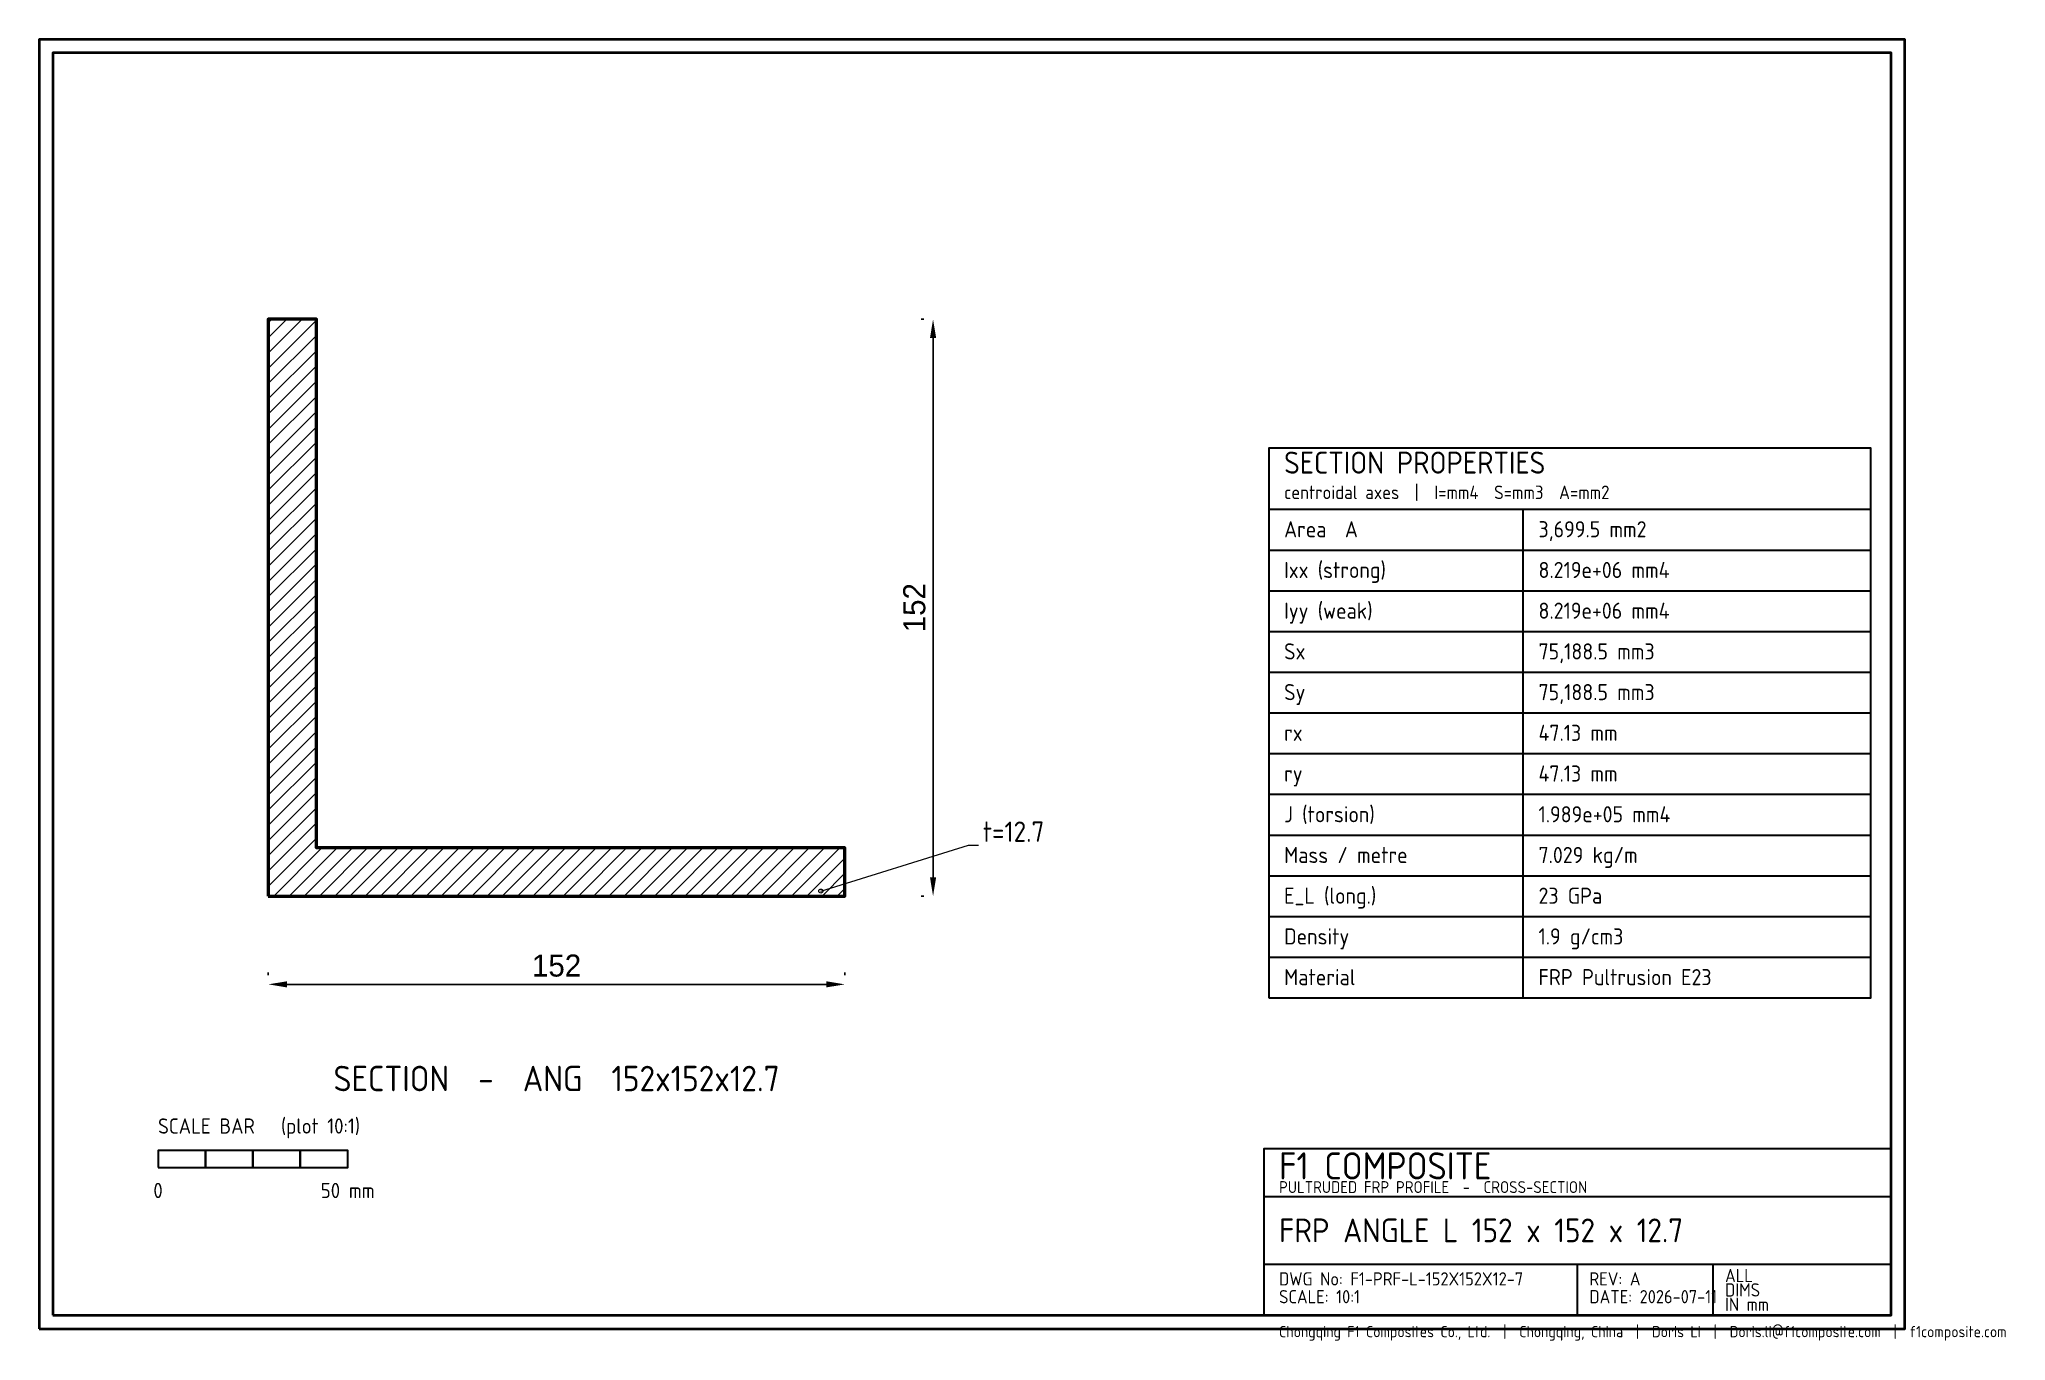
# Model space of a CAD drawing. Header units: millimetres. Extents: x 0 to 11595, y -70 to 7600.
import ezdxf
from ezdxf.enums import TextEntityAlignment as Align

# ---------------------------------------------------------------- set-up
doc = ezdxf.new("R2010")
doc.units = ezdxf.units.MM
for name, color, linetype, lineweight in [('BEAM', 4, 'CONTINUOUS', 50), ('BORDER', 250, 'CONTINUOUS', 40), ('DIM', 1, 'CONTINUOUS', 18), ('HATCH', 9, 'CONTINUOUS', 9), ('TEXT', 250, 'CONTINUOUS', 25), ('TITLE', 250, 'CONTINUOUS', 30)]:
    doc.layers.add(name, color=color, linetype=linetype, lineweight=lineweight)
doc.layers.add('NOTE', color=2, linetype='CONTINUOUS', lineweight=18, true_color=0xb45f00)
doc.styles.add('F1', font='isocp.shx')
doc.dimstyles.new('F1DIM', dxfattribs={"dimtxt": 130, "dimasz": 110, "dimexe": 70, "dimexo": 55, "dimgap": 45, "dimtad": 1, "dimdec": 0, "dimcen": 2.5, "dimclrd": 1, "dimclre": 1, "dimclrt": 1, "dimazin": 3, "dimtfac": 1, "dimtmove": 0, "dimatfit": 3})

msp = doc.modelspace()

# ---------------------------------------------------------------- hatches: boundary and pattern name
at = {"layer": 'HATCH'}
h = msp.add_hatch(dxfattribs=at)
h.set_pattern_fill('ANSI31', scale=20)
h.paths.add_polyline_path([(1350, 2550), (4750, 2550), (4750, 2834.1), (1634.1, 2834.1), (1634.1, 5950), (1350, 5950)])

# ---------------------------------------------------------------- linework, layer by layer
at = {"layer": 'BEAM'}
msp.add_lwpolyline([(1350, 2550), (4750, 2550), (4750, 2834.1), (1634.1, 2834.1), (1634.1, 5950), (1350, 5950)], close=True, dxfattribs=at)
at = {"layer": 'BORDER'}
for points in [[(0, 0), (11000, 0), (11000, 7600), (0, 7600)], [(80, 80), (10920, 80), (10920, 7520), (80, 7520)]]:
    msp.add_lwpolyline(points, close=True, dxfattribs=at)
at = {"layer": 'NOTE'}
for p, q in [((4608, 2580), (5478, 2850)), ((5478, 2850), (5538, 2850))]:
    msp.add_line(p, q, dxfattribs=at)
msp.add_circle((4608, 2580), 12, dxfattribs=at)
at = {"layer": 'TITLE'}
for p, q in [((7250, 4830), (10800, 4830)), ((8750, 1950), (8750, 4830)), ((7250, 4590), (10800, 4590)), ((7250, 4350), (10800, 4350)), ((7250, 4110), (10800, 4110)), ((7250, 3870), (10800, 3870)), ((7250, 3630), (10800, 3630)), ((7250, 3390), (10800, 3390)), ((7250, 3150), (10800, 3150)), ((7250, 2910), (10800, 2910)), ((7250, 2670), (10800, 2670)), ((7250, 2430), (10800, 2430)), ((7250, 2190), (10800, 2190)), ((7250, 1950), (10800, 1950)), ((7220, 780), (10920, 780)), ((7220, 380), (10920, 380)), ((9070, 80), (9070, 380)), ((9870, 80), (9870, 380))]:
    msp.add_line(p, q, dxfattribs=at)
for points in [[(7250, 1950), (10800, 1950), (10800, 5190), (7250, 5190)], [(700, 950), (979.6, 950), (979.6, 1050), (700, 1050)], [(979.6, 950), (1259.2, 950), (1259.2, 1050), (979.6, 1050)], [(1259.2, 950), (1538.8, 950), (1538.8, 1050), (1259.2, 1050)], [(1538.8, 950), (1818.4, 950), (1818.4, 1050), (1538.8, 1050)], [(7220, 80), (10920, 80), (10920, 1060), (7220, 1060)]]:
    msp.add_lwpolyline(points, close=True, dxfattribs=at)

# ---------------------------------------------------------------- texts
at = {"layer": 'NOTE', "style": 'F1'}
msp.add_text('t=12.7', height=120, dxfattribs=at).set_placement((5563, 2870))
at = {"layer": 'TEXT', "style": 'F1'}
for s, height, p in [('centroidal axes  |  I=mm4  S=mm3  A=mm2', 80, (7340, 4890)), ('Area  A', 95, (7340, 4665)), ('3,699.5 mm2', 95, (8840, 4665)), ('Ixx (strong)', 95, (7340, 4425)), ('8.219e+06 mm4', 95, (8840, 4425)), ('Iyy (weak)', 95, (7340, 4185)), ('8.219e+06 mm4', 95, (8840, 4185)), ('Sx', 95, (7340, 3945)), ('75,188.5 mm3', 95, (8840, 3945)), ('Sy', 95, (7340, 3705)), ('75,188.5 mm3', 95, (8840, 3705)), ('rx', 95, (7340, 3465)), ('47.13 mm', 95, (8840, 3465)), ('ry', 95, (7340, 3225)), ('47.13 mm', 95, (8840, 3225)), ('J (torsion)', 95, (7340, 2985)), ('1.989e+05 mm4', 95, (8840, 2985)), ('Mass / metre', 95, (7340, 2745)), ('7.029 kg/m', 95, (8840, 2745)), ('E_L (long.)', 95, (7340, 2505)), ('23 GPa', 95, (8840, 2505)), ('Density', 95, (7340, 2265)), ('1.9 g/cm3', 95, (8840, 2265)), ('Material', 95, (7340, 2025)), ('FRP Pultrusion E23', 95, (8840, 2025)), ('SCALE BAR   (plot 10:1)', 90, (700, 1150)), ('Chongqing F1 Composites Co., Ltd.  |  Chongqing, China  |  Doris Li  |  Doris.li@f1composite.com  |  f1composite.com', 66, (7310, -50))]:
    msp.add_text(s, height=height, dxfattribs=at).set_placement(p)
for s, p in [('0', (700, 770)), ('50 mm', (1818.4, 770))]:
    msp.add_text(s, height=90, dxfattribs=at).set_placement(p, align=Align.CENTER)
at = {"layer": 'TITLE', "style": 'F1'}
for s, height, p in [('SECTION PROPERTIES', 130, (7340, 5040)), ('F1 COMPOSITE', 160, (7310, 880)), ('PULTRUDED FRP PROFILE  -  CROSS-SECTION', 70, (7310, 800)), ('FRP ANGLE L 152 x 152 x 12.7', 140, (7310, 510)), ('ALL', 78, (9940, 275)), ('DWG No: F1-PRF-L-152X152X12-7', 78, (7310, 255)), ('REV: A', 78, (9140, 255)), ('DIMS', 78, (9940, 190)), ('SCALE: 10:1', 78, (7310, 150)), ('DATE: 2026-07-11', 78, (9140, 150)), ('IN mm', 78, (9940, 105))]:
    msp.add_text(s, height=height, dxfattribs=at).set_placement(p)
msp.add_text('SECTION  -  ANG  152x152x12.7', height=150, dxfattribs=at).set_placement((3050, 1400), align=Align.CENTER)

# ---------------------------------------------------------------- dimensions: what is measured, and where the dimension line sits
at = {"layer": 'DIM'}
msp.add_linear_dim(base=(5270, 2550), p1=(5270, 2550), p2=(5270, 5950), angle=90, text='152', dimstyle='F1DIM', dxfattribs=at).render()
msp.add_linear_dim(base=(1350, 2030), p1=(1350, 2030), p2=(4750, 2030), text='152', dimstyle='F1DIM', dxfattribs=at).render()

doc.saveas('drawing.dxf')
